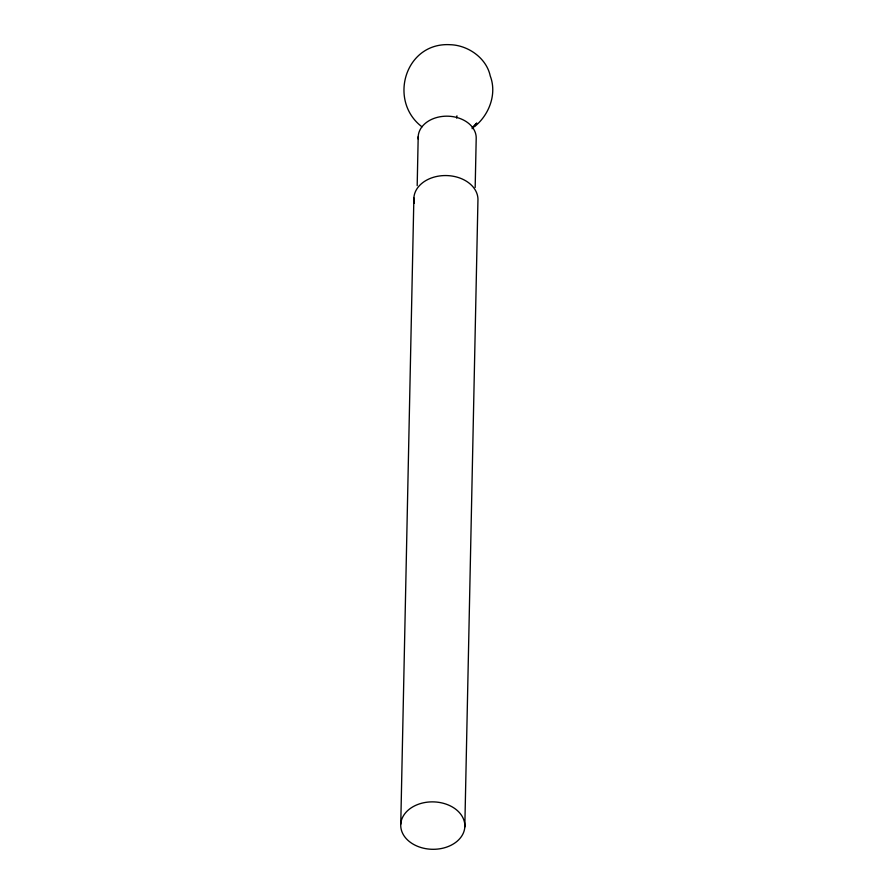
<?xml version="1.0" encoding="UTF-8"?>
<svg xmlns="http://www.w3.org/2000/svg" width="894" height="894" viewBox="0 0 894 894"><rect width="100%" height="100%" fill="white"/><g stroke="black" fill="none" stroke-linecap="round" stroke-linejoin="round"><path stroke-width="1.34" d="M400.758 824.179L413.877 197.865M417.185 185.628L418.202 136.693M475.172 187.494L476.2 138.559A29.01 21.456 1.2 0 0 446.419 116.175A29.01 21.456 1.2 0 0 418.291 139.162M464.813 826.984A32.061 23.713 1.2 0 0 418.068 804.376A32.061 23.713 1.2 0 0 415.486 845.389A32.061 23.713 1.2 0 0 464.813 826.984L477.932 200.681A32.061 23.713 1.2 0 0 443.804 175.582A32.061 23.713 1.2 0 0 414.358 203.173M456.644 118.075L456.957 115.818M472.133 128.725L476.759 123.059L472.222 127.719M474.535 126.657C489.186 114.879 497.176 93.915 490.225 75.912C486.47 58.009 467.964 45.125 450.051 44.7C405.049 42.119 387.806 101 422.002 126.836"/></g></svg>
